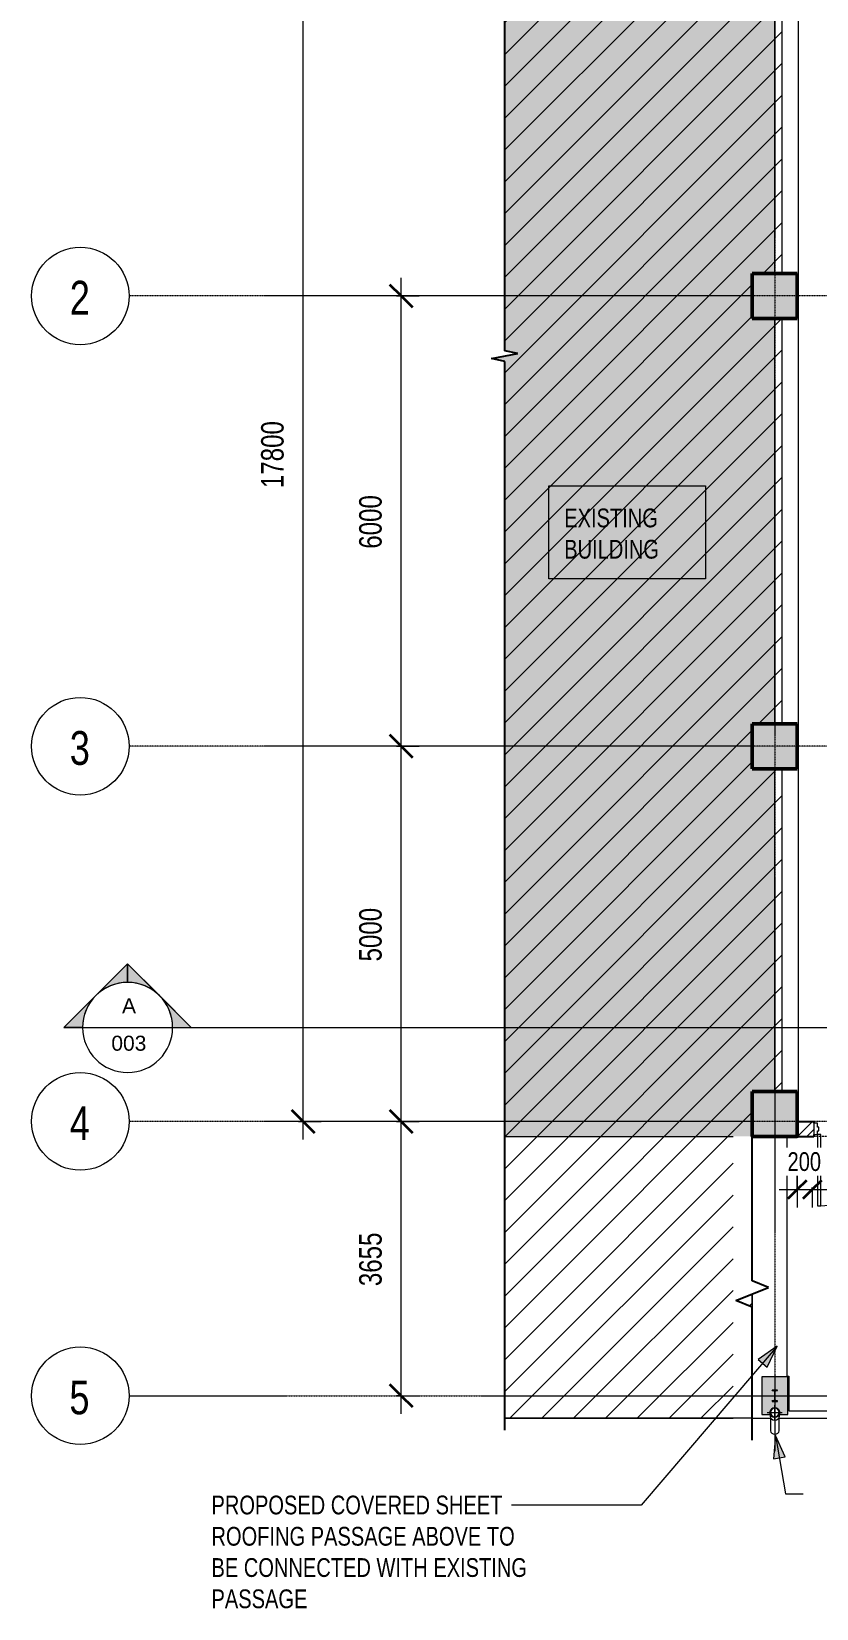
# Model space of a CAD drawing. Header units: millimetres. Extents: x -29259 to 87313, y -139821 to 46728.
# Drawn here: x -9907 to 555, y -6490 to 14524 of the extents above; entities that cross this region are included whole.
import ezdxf

# ---------------------------------------------------------------- set-up
doc = ezdxf.new("R2010")
doc.units = ezdxf.units.MM
doc.linetypes.add('Grid Line', pattern=[22.225, 12.7, -3.175, 3.175, -3.175])
doc.linetypes.add('Overhead_2_', pattern=[3.96875, 2.38125, -1.5875])
for name, color, linetype, lineweight in [('A-ANNO-DIMS', 211, 'Continuous', 9), ('A-ANNO-DIMS-100', 211, 'Continuous', 9), ('A-DETL-GENF', 92, 'Continuous', 9), ('A-DETL-MEDM', 33, 'Continuous', 25), ('A-DETL-THIN', 151, 'Continuous', 9), ('A-DOOR', 31, 'Continuous', 9), ('A-DOOR-FRAM', 31, 'Continuous', 18), ('A-FLOR', 192, 'Continuous', 9), ('A-FLOR-OVHD', 1, 'Overhead_2_', 9), ('A-WALL', 113, 'Continuous', 18), ('A-WALL-PATT', 111, 'Continuous', 18), ('G-ANNO-SYMB', 111, 'Continuous', 9), ('G-ANNO-TEXT', 231, 'Continuous', 9), ('GF-PHE_dwg', 8, 'Continuous', 9), ('P-PIPE', 3, 'Continuous', 9), ('P-PIPE-CNTR', 3, 'Continuous', 9), ('P-PROC-FLDR', 32, 'Continuous', 9), ('S-COLS', 52, 'Continuous', 18), ('S-GRID', 8, 'Continuous', 9), ('S-GRID-IDEN', 1, 'Continuous', 9)]:
    doc.layers.add(name, color=color, linetype=linetype, lineweight=lineweight)
doc.styles.add('Arial_2', font='arial.ttf', dxfattribs={"height": 200})
doc.styles.add('Century Gothic', font='GOTHIC.TTF', dxfattribs={"width": 0.8, "height": 450})
doc.styles.add('Century Gothic_1', font='GOTHIC.TTF', dxfattribs={"width": 0.8, "height": 250})
doc.styles.add('Century Gothic_2', font='GOTHIC.TTF', dxfattribs={"width": 0.8, "height": 300})
doc.dimstyles.new('Diagonal_-_2_5mm_Century_Gothic__T', dxfattribs={"dimscale": 304.8, "dimtxt": 261.042067, "dimasz": 0.82021, "dimexe": 0.787402, "dimexo": 0.492126, "dimgap": 0.574147, "dimtad": 1, "dimdec": 0, "dimzin": 0, "dimdsep": 46, "dimtxsty": 'Century Gothic_1', "dimblk1": 'OBLIQUE', "dimblk2": 'OBLIQUE', "dimsah": 1, "dimcen": 0.09, "dimdle": 0.787402, "dimazin": 0, "dimtfac": 1, "dimtdec": 4, "dimtix": 1, "dimtmove": 0, "dimatfit": 3, "dimfxl": 1, "dimtvp": 1, "dimtfill": 1, "dimtolj": 1, "dimtzin": 0, "dimarcsym": 2})
doc.dimstyles.new('Diagonal_-_3mm_Century_Gothic', dxfattribs={"dimscale": 304.8, "dimtxt": 313.250481, "dimasz": 0.984252, "dimexe": 0.787402, "dimexo": 0.492126, "dimgap": 0.574147, "dimtad": 1, "dimdec": 0, "dimzin": 0, "dimdsep": 46, "dimtxsty": 'Century Gothic_2', "dimblk1": 'OBLIQUE', "dimblk2": 'OBLIQUE', "dimsah": 1, "dimcen": 0.09, "dimdle": 0.787402, "dimazin": 0, "dimtfac": 1, "dimtdec": 4, "dimtix": 1, "dimtmove": 0, "dimatfit": 3, "dimfxl": 1, "dimtvp": 1, "dimtfill": 1, "dimtolj": 1, "dimtzin": 0, "dimarcsym": 2})

# ---------------------------------------------------------------- blocks, each defined once
blk = doc.blocks.new('B Column - 510919-GROUND FLOOR PLAN')
at = {"layer": 'S-COLS', "lineweight": 9}
blk.add_hatch(color=55, dxfattribs=at).paths.add_polyline_path([(17, -3730), (38, -3730), (38, -3728), (34, -3724), (6, -3719), (4, -3716), (3, -3712), (4, -3594), (6, -3591), (10, -3589), (34, -3586), (38, -3580), (-37, -3580), (-37, -3582), (-34, -3586), (-6, -3591), (-4, -3594), (-2, -3598), (-4, -3716), (-6, -3719), (-10, -3721), (-34, -3724), (-37, -3730)])
at = {"layer": 'S-COLS', "color": 250, "lineweight": 9}
for p, q in [((38, -3580), (-37, -3580)), ((-37, -3580), (-37, -3582)), ((-37, -3728), (-37, -3730)), ((-37, -3730), (38, -3730)), ((-34, -3586), (-10, -3589)), ((-10, -3721), (-34, -3724)), ((-2, -3598), (-2, -3712)), ((3, -3712), (3, -3598)), ((10, -3589), (34, -3586)), ((34, -3724), (10, -3721)), ((38, -3582), (38, -3580)), ((38, -3730), (38, -3728))]:
    blk.add_line(p, q, dxfattribs=at)
for centre, radius, start, end in [((-33, -3582), 4.5, 180, 262), ((-33, -3728), 4.5, 98, 180), ((-11, -3598), 9, 0, 82), ((-11, -3712), 9, 278, 0), ((12, -3598), 9, 98, 180), ((12, -3712), 9, 180, 262), ((33, -3582), 4.5, 278, 0), ((33, -3728), 4.5, 360, 82)]:
    blk.add_arc(centre, radius, start, end, dxfattribs=at)
blk = doc.blocks.new('Roaster Building_ST_RVT2022_detached_rvt-1-GROUND FLOOR PLAN')
at = {"layer": 'A-FLOR', "lineweight": 5}
blk.add_hatch(color=8, dxfattribs=at).paths.add_polyline_path([(-300, -200), (-300, 400), (0, 400), (0, 4700), (-300, 4700), (-300, 5300), (0, 5300), (0, 10700), (-300, 10700), (-300, 11300), (0, 11300), (0, 16100), (-600, 16100), (-600, 17300), (0, 17300), (0, 17600), (-3600, 17600), (-3600, 10271), (-3425, 10235), (-3775, 10165), (-3600, 10129), (-3600, -200), (-518, -200)])
at = {"layer": 'S-COLS', "lineweight": 5}
for points in [[(-86, 10700), (300, 10700), (300, 11300), (-300, 11300), (-300, 10700)], [(-300, 4700), (300, 4700), (300, 5300), (-300, 5300)], [(-300, -200), (300, -200), (300, 400), (-300, 400)]]:
    blk.add_hatch(color=254, dxfattribs=at).paths.add_polyline_path(points)
h = blk.add_hatch(color=8, dxfattribs=at)
h.paths.add_polyline_path([(-175, -3905), (-63, -3905), (-63, -3880), (-61, -3863), (-53, -3845), (-45, -3835), (-29, -3823), (-14, -3818), (0, -3816), (17, -3819), (32, -3825), (45, -3835), (55, -3849), (61, -3863), (64, -3880), (64, -3905), (175, -3905), (175, -3405), (-175, -3405), (-175, -3791)])
h.paths.add_polyline_path([(17, -3730), (-37, -3730), (-37, -3728), (-34, -3724), (-6, -3719), (-4, -3716), (-2, -3712), (-4, -3594), (-7, -3590), (-10, -3589), (-34, -3586), (-37, -3580), (38, -3580), (38, -3582), (34, -3586), (6, -3591), (4, -3594), (3, -3598), (4, -3716), (6, -3719), (10, -3721), (34, -3724), (38, -3730), (34, -3730)])
at = {"layer": 'A-FLOR', "color": 255, "lineweight": 18}
for p, q in [((0, 11300), (0, 16100)), ((0, 5300), (0, 10700)), ((0, 400), (0, 4700)), ((-3600, -200), (-557, -200))]:
    blk.add_line(p, q, dxfattribs=at)
at = {"layer": 'A-FLOR', "color": 250}
for p, q in [((312, 16088), (312, 0)), ((312, -200), (312, -212)), ((312, -212), (162, -212)), ((162, -212), (162, -3393)), ((162, -3393), (187, -3393)), ((187, -3393), (187, -3855)), ((187, -3855), (5838, -3855))]:
    blk.add_line(p, q, dxfattribs=at)
at = {"layer": 'S-COLS', "color": 7, "lineweight": 50}
for p, q in [((100, 11300), (-300, 11300)), ((-300, 11300), (-300, 10700)), ((300, 11300), (100, 11300)), ((300, 10700), (300, 11300)), ((-300, 10700), (100, 10700)), ((100, 10700), (300, 10700)), ((100, 5300), (-300, 5300)), ((-300, 5300), (-300, 4700)), ((300, 5300), (100, 5300)), ((300, 4700), (300, 5300)), ((-300, 4700), (100, 4700)), ((100, 4700), (300, 4700)), ((100, 400), (-300, 400)), ((-300, 400), (-300, -200)), ((300, 400), (100, 400)), ((300, -200), (300, 400)), ((-300, -200), (300, -200))]:
    blk.add_line(p, q, dxfattribs=at)
at = {"layer": 'S-COLS', "color": 250, "lineweight": 9}
for p, q in [((175, -3405), (-175, -3405)), ((-175, -3405), (-175, -3905)), ((175, -3905), (175, -3405)), ((-175, -3905), (-63, -3905)), ((64, -3905), (175, -3905))]:
    blk.add_line(p, q, dxfattribs=at)
blk.add_blockref('B Column - 510919-GROUND FLOOR PLAN', (0, 0), dxfattribs=at)
blk = doc.blocks.new('LTTS_NT_AR_Door-Exterior-Double - 2000 x 2400mm_FSD 02-711974-GROUND FLOOR PLAN')
at = {"layer": 'A-DOOR', "lineweight": 18}
for p, q in [((-950, 81.35), (-950, 1031.35)), ((-950, 1031.35), (-905, 1031.35)), ((-905, 1031.35), (-905, 81.35)), ((950, 1031.35), (905, 1031.35)), ((905, 1031.35), (905, 81.35)), ((950, 81.35), (950, 1031.35)), ((-905, 81.35), (-950, 81.35)), ((905, 81.35), (950, 81.35))]:
    blk.add_line(p, q, dxfattribs=at)
at = {"layer": 'A-DOOR'}
for centre, start, end in [((-950, 81.35), 0, 90), ((950, 81.35), 90, 180)]:
    blk.add_arc(centre, 950, start, end, dxfattribs=at)
at = {"layer": 'A-DOOR-FRAM'}
for p, q in [((-950, 81.35), (-1000, 81.35)), ((-1000, 81.35), (-1000, -68.65)), ((-950, 31.5875), (-950, 81.35)), ((-934.125, 31.5875), (-950, 31.5875)), ((-934.125, -19.4375), (-934.125, 31.5875)), ((950, 31.5875), (934.125, 31.5875)), ((934.125, 31.5875), (934.125, -19.4375)), ((950, 81.35), (950, 31.5875)), ((1000, 81.35), (950, 81.35)), ((1000, -68.65), (1000, 81.35)), ((-1000, -68.65), (-950, -68.65)), ((-950, -68.65), (-950, -19.4375)), ((-950, -19.4375), (-934.125, -19.4375)), ((934.125, -19.4375), (950, -19.4375)), ((950, -19.4375), (950, -68.65)), ((950, -68.65), (1000, -68.65))]:
    blk.add_line(p, q, dxfattribs=at)
blk = doc.blocks.new('M_Elbow - PVC - Sch 40 - Standard-772258-GROUND FLOOR PLAN')
at = {"layer": 'P-PIPE'}
for p, q in [((14096, -3898), (14096, -3931)), ((14223, -3931), (14223, -3898))]:
    blk.add_line(p, q, dxfattribs=at)
at = {"layer": 'P-PIPE', "flags": 128}
for points in [[(14096, -3880), (14097, -3877), (14097, -3875), (14097, -3872), (14097, -3870), (14098, -3867), (14098, -3865), (14099, -3862), (14100, -3860), (14101, -3857), (14102, -3855), (14103, -3853), (14104, -3850), (14105, -3848), (14106, -3846), (14108, -3844), (14109, -3842), (14111, -3840), (14112, -3838), (14114, -3836), (14116, -3834), (14118, -3833), (14120, -3831), (14122, -3829), (14124, -3828), (14126, -3826), (14128, -3825), (14130, -3824), (14132, -3823), (14135, -3822), (14137, -3821), (14139, -3820), (14142, -3819), (14144, -3818), (14147, -3818), (14149, -3817), (14152, -3817), (14154, -3817), (14157, -3816), (14159, -3816), (14160, -3816)], [(14096, -3898), (14096, -3896), (14096, -3894), (14096, -3892), (14096, -3891), (14096, -3889), (14096, -3888), (14096, -3886), (14096, -3885), (14096, -3884), (14096, -3883), (14096, -3882), (14096, -3882), (14096, -3881), (14096, -3881), (14096, -3880), (14096, -3880), (14096, -3880)], [(14160, -3816), (14163, -3816), (14165, -3817), (14168, -3817), (14170, -3817), (14173, -3818), (14175, -3818), (14178, -3819), (14180, -3820), (14182, -3820), (14185, -3821), (14187, -3822), (14189, -3823), (14192, -3825), (14194, -3826), (14196, -3827), (14198, -3829), (14200, -3830), (14202, -3832), (14204, -3834), (14206, -3836), (14207, -3837), (14209, -3839), (14211, -3841), (14212, -3843), (14213, -3845), (14215, -3848), (14216, -3850), (14217, -3852), (14218, -3854), (14219, -3857), (14220, -3859), (14221, -3862), (14222, -3864), (14222, -3867), (14223, -3869), (14223, -3872), (14223, -3874), (14223, -3877), (14223, -3879)], [(14223, -3880), (14223, -3880), (14223, -3880), (14223, -3881), (14223, -3881), (14223, -3882), (14223, -3883), (14223, -3884), (14223, -3885), (14223, -3886), (14223, -3887), (14223, -3888), (14223, -3890), (14223, -3891), (14223, -3893), (14223, -3895), (14223, -3897), (14223, -3898)]]:
    blk.add_lwpolyline(points, dxfattribs=at)
at = {"layer": 'P-PIPE'}
for start, end in [(90, 270), (270, 90)]:
    blk.add_arc((14160, -3880), 63.5, start, end, dxfattribs=at)
for start_param, end_param in [(3.141593, 4.712389), (4.712389, 6.283185)]:
    blk.add_ellipse((14160, -3931), major_axis=(63.5, 0), ratio=0.766044, start_param=start_param, end_param=end_param, dxfattribs=at)
blk = doc.blocks.new('M_Break Line - M_Break Line-679379-GROUND FLOOR PLAN')
at = {"layer": 'A-DETL-MEDM'}
for p, q in [((-14313, 0), (-71, 0)), ((-71, 0), (-35, 175)), ((-35, 175), (35, -175)), ((35, -175), (71, 0)), ((71, 0), (10248, 0))]:
    blk.add_line(p, q, dxfattribs=at)
blk = doc.blocks.new('M_Break Line - M_Break Line-679507-GROUND FLOOR PLAN')
at = {"layer": 'A-DETL-MEDM'}
for p, q in [((-177, 0), (-88, 218)), ((-88, 218), (88, -218)), ((-1949, 0), (-177, 0)), ((88, -218), (177, 0)), ((177, 0), (2100, 0))]:
    blk.add_line(p, q, dxfattribs=at)
blk = doc.blocks.new('GF-PHE_dwg_A$C3713be6a-761153-GROUND FLOOR PLAN')
at = {"layer": 'P-PROC-FLDR'}
for p, q in [((854, 14375), (854, 14685)), ((856, 14687), (1163, 14687)), ((870, 14401), (870, 14659)), ((882, 14671), (1137, 14671)), ((1149, 14659), (1149, 14401)), ((1165, 14685), (1165, 14375)), ((1163, 14373), (856, 14373)), ((1137, 14389), (882, 14389))]:
    blk.add_line(p, q, dxfattribs=at)
at = {"layer": 'P-PROC-FLDR', "color": 55}
for p, q in [((1151, 14530), (867, 14530)), ((1009, 14386), (1009, 14674))]:
    blk.add_line(p, q, dxfattribs=at)
at = {"layer": 'P-PROC-FLDR'}
for centre, radius, start, end in [((856, 14685), 2.09, 90.4095, 180.2703), ((882, 14659), 12, 90.275, 180.2968), ((1010, 14531), 112, 90.2885, 180.2813), ((1010, 14529), 112, 179.7171, 269.7111), ((1010, 14530), 107, 90.2844, 180.2874), ((1010, 14529), 107, 179.7113, 269.7169), ((1010, 14530), 56.3, 90.2891, 180.2787), ((1010, 14530), 56.3, 179.7156, 269.7126), ((1010, 14530), 52.4, 90.29, 180.2775), ((1010, 14530), 52.4, 90.2913, 180.2848), ((1010, 14530), 52.4, 179.7219, 269.7063), ((1010, 14530), 52.4, 179.7146, 269.705), ((1009, 14531), 112, 359.7157, 89.7125), ((1009, 14530), 107, 359.7157, 89.7146), ((1009, 14530), 56.3, 359.7187, 89.7135), ((1009, 14530), 52.4, 359.7188, 89.7094), ((1009, 14530), 52.4, 359.7161, 89.7121), ((1009, 14530), 52.4, 270.2943, 0.2818), ((1009, 14529), 112, 270.288, 0.2858), ((1009, 14529), 107, 270.2841, 0.2856), ((1009, 14530), 56.3, 270.2848, 0.287), ((1009, 14530), 52.4, 270.2916, 0.2845), ((1137, 14659), 12, 359.6899, 89.7007), ((856, 14375), 2.08, 179.6907, 269.8457), ((882, 14401), 12, 179.7032, 269.725), ((1137, 14401), 12, 270.2952, 0.2954), ((1163, 14375), 2.08, 270.2939, 0.3861)]:
    blk.add_arc(centre, radius, start, end, dxfattribs=at)
for points in [[(854, 14685), (854, 14686), (855, 14687), (856, 14687)], [(1163, 14687), (1164, 14687), (1165, 14686), (1165, 14685)]]:
    blk.add_open_spline(points, degree=3, dxfattribs=at)
blk = doc.blocks.new('GF-PHE_dwg-761112-GROUND FLOOR PLAN')
at = {"color": 55, "lineweight": 9, "flags": 128}
blk.add_lwpolyline([(-7761, 17000), (-12091, 17000), (-12091, 12118)], dxfattribs=at)
for p in [(0, 0), (-6500, -2865), (-6350, -10130), (-1349, -10852)]:
    blk.add_blockref('GF-PHE_dwg_A$C3713be6a-761153-GROUND FLOOR PLAN', p)
blk = doc.blocks.new('Grid - M_Grid Head - Circle-24584-GROUND FLOOR PLAN')
at = {"layer": 'S-GRID-IDEN'}
blk.add_circle((0, 0), 6.5, dxfattribs=at)
blk = doc.blocks.new('Section - M_Section Head - Filled-1049-GROUND FLOOR PLAN')
at = {"layer": 'G-ANNO-SYMB'}
h = blk.add_hatch(color=256, dxfattribs=at)
edge = h.paths.add_edge_path()
edge.add_line((-6, 8.49), (-6, 6))
edge.add_arc((-6, 0), 6, 90, 135)
edge.add_line((-10.24, 4.24), (-6, 8.49))
h = blk.add_hatch(color=256, dxfattribs=at)
edge = h.paths.add_edge_path()
edge.add_line((-6, 8.49), (-1.76, 4.24))
edge.add_arc((-6, 0), 6, 45, 90)
edge.add_line((-6, 6), (-6, 8.49))
h = blk.add_hatch(color=256, dxfattribs=at)
edge = h.paths.add_edge_path()
edge.add_line((-14.49, 0), (-10.24, 4.24))
edge.add_arc((-6, 0), 6, 135, 180)
edge.add_line((-12, 0), (-14.49, 0))
h = blk.add_hatch(color=256, dxfattribs=at)
edge = h.paths.add_edge_path()
edge.add_line((2.49, 0), (0, 0))
edge.add_arc((-6, 0), 6, 360, 405)
edge.add_line((-1.76, 4.24), (2.49, 0))
for p, q in [((-6, 8.49), (-14.49, 0)), ((-6, 8.49), (-10.24, 4.24)), ((-6, 8.49), (2.49, 0)), ((-6, 6), (-6, 8.49)), ((-6, 8.49), (-6, 6)), ((-1.76, 4.24), (-6, 8.49)), ((-10.24, 4.24), (-14.49, 0)), ((2.49, 0), (-1.76, 4.24)), ((-14.49, 0), (-12, 0)), ((0, 0), (2.49, 0)), ((-12, 0), (-14.49, 0)), ((0, 0), (2.49, 0))]:
    blk.add_line(p, q, dxfattribs=at)
for start, end in [(360, 180), (135, 180), (90, 135), (45, 90), (360, 45), (180, 360)]:
    blk.add_arc((-6, 0), 6, start, end, dxfattribs=at)
blk = doc.blocks.new('DIMBLOCK4-GROUND FLOOR PLAN')
at = {"layer": 'A-ANNO-DIMS-100', "lineweight": 35, "transparency": 16777216}
for p, q in [((-6287, 17800), (-6437, 17950)), ((-6287, 17800), (-6137, 17650)), ((-6287, 0), (-6437, 150)), ((-6287, 0), (-6137, -150))]:
    blk.add_line(p, q, dxfattribs=at)
at = {"layer": 'A-ANNO-DIMS-100', "transparency": 16777216}
for p, q in [((-6287, -240), (-6287, 18040)), ((-3750, 17800), (-6527, 17800)), ((-6287, 17800), (-3750, 17800)), ((-6349, 0), (-6047, 0)), ((-6287, 0), (-6349, 0))]:
    blk.add_line(p, q, dxfattribs=at)
at = {"layer": 'A-ANNO-DIMS-100', "color": 0, "transparency": 16777216, "insert": (-6847, 8440), "char_height": 300, "width": 1103.84, "attachment_point": 1, "rotation": 90, "line_spacing_factor": 0.984502, "style": 'Century Gothic_2', "bg_fill": 3, "box_fill_scale": 1.25, "bg_fill_color": 256, "bg_fill_true_color": 13158600, "bg_fill_transparency": 0}
blk.add_mtext('17800', dxfattribs=at)
blk = doc.blocks.new('_Oblique')
at = {"color": 0, "linetype": 'ByBlock', "lineweight": -2}
blk.add_line((-0.5, -0.5), (0.5, 0.5), dxfattribs=at)
blk = doc.blocks.new('DIMBLOCK5-GROUND FLOOR PLAN')
at = {"layer": 'A-ANNO-DIMS-100', "lineweight": 35, "transparency": 16777216}
for p, q in [((-4981, 0), (-5131, 150)), ((-4981, 0), (-4831, -150)), ((-4981, -3655), (-5131, -3505)), ((-4981, -3655), (-4831, -3805))]:
    blk.add_line(p, q, dxfattribs=at)
at = {"layer": 'A-ANNO-DIMS-100', "transparency": 16777216}
for p, q in [((-5043, 0), (-4741, 0)), ((-4981, 0), (-5043, 0)), ((-4981, -3895), (-4981, 0)), ((-5043, -3655), (-4741, -3655)), ((-4981, -3655), (-5043, -3655))]:
    blk.add_line(p, q, dxfattribs=at)
at = {"layer": 'A-ANNO-DIMS-100', "color": 0, "transparency": 16777216, "insert": (-5540, -2195), "char_height": 300, "width": 883.07, "attachment_point": 1, "rotation": 90, "line_spacing_factor": 0.984502, "style": 'Century Gothic_2', "bg_fill": 3, "box_fill_scale": 1.25, "bg_fill_color": 256, "bg_fill_true_color": 13158600, "bg_fill_transparency": 0}
blk.add_mtext('3655', dxfattribs=at)
blk = doc.blocks.new('DIMBLOCK6-GROUND FLOOR PLAN')
at = {"layer": 'A-ANNO-DIMS-100', "lineweight": 35, "transparency": 16777216}
for p, q in [((-4981, 5000), (-5131, 5150)), ((-4981, 5000), (-4831, 4850)), ((-4981, 0), (-5131, 150)), ((-4981, 0), (-4831, -150))]:
    blk.add_line(p, q, dxfattribs=at)
at = {"layer": 'A-ANNO-DIMS-100', "transparency": 16777216}
for p, q in [((-5043, 5000), (-4741, 5000)), ((-4981, 5000), (-5043, 5000)), ((-4981, 0), (-4981, 5000)), ((-5043, 0), (-4741, 0)), ((-4981, 0), (-5043, 0))]:
    blk.add_line(p, q, dxfattribs=at)
at = {"layer": 'A-ANNO-DIMS-100', "color": 0, "transparency": 16777216, "insert": (-5540, 2132), "char_height": 300, "width": 883.07, "attachment_point": 1, "rotation": 90, "line_spacing_factor": 0.984502, "style": 'Century Gothic_2', "bg_fill": 3, "box_fill_scale": 1.25, "bg_fill_color": 256, "bg_fill_true_color": 13158600, "bg_fill_transparency": 0}
blk.add_mtext('5000', dxfattribs=at)
blk = doc.blocks.new('DIMBLOCK7-GROUND FLOOR PLAN')
at = {"layer": 'A-ANNO-DIMS-100', "lineweight": 35, "transparency": 16777216}
for p, q in [((-4981, 11000), (-5131, 11150)), ((-4981, 11000), (-4831, 10850)), ((-4981, 5000), (-5131, 5150)), ((-4981, 5000), (-4831, 4850))]:
    blk.add_line(p, q, dxfattribs=at)
at = {"layer": 'A-ANNO-DIMS-100', "transparency": 16777216}
for p, q in [((-4981, 5000), (-4981, 11240)), ((-5043, 11000), (-4741, 11000)), ((-4981, 11000), (-5043, 11000)), ((-5043, 5000), (-4741, 5000)), ((-4981, 5000), (-5043, 5000))]:
    blk.add_line(p, q, dxfattribs=at)
at = {"layer": 'A-ANNO-DIMS-100', "color": 0, "transparency": 16777216, "insert": (-5540, 7632), "char_height": 300, "width": 883.07, "attachment_point": 1, "rotation": 90, "line_spacing_factor": 0.984502, "style": 'Century Gothic_2', "bg_fill": 3, "box_fill_scale": 1.25, "bg_fill_color": 256, "bg_fill_true_color": 13158600, "bg_fill_transparency": 0}
blk.add_mtext('6000', dxfattribs=at)
blk = doc.blocks.new('DIMBLOCK13-GROUND FLOOR PLAN')
at = {"layer": 'A-ANNO-DIMS-100', "transparency": 16777216}
for p, q in [((300, -350), (300, -1146)), ((300, -906), (300, -350)), ((60, -906), (740, -906)), ((500, -879), (500, -1146)), ((500, -906), (500, -879))]:
    blk.add_line(p, q, dxfattribs=at)
at = {"layer": 'A-ANNO-DIMS-100', "lineweight": 35, "transparency": 16777216}
for p, q in [((300, -906), (425, -781)), ((500, -906), (625, -781)), ((300, -906), (175, -1031)), ((500, -906), (375, -1031))]:
    blk.add_line(p, q, dxfattribs=at)
at = {"layer": 'A-ANNO-DIMS-100', "color": 0, "transparency": 16777216, "insert": (170, -410), "char_height": 250, "width": 551.92, "attachment_point": 1, "line_spacing_factor": 0.984502, "style": 'Century Gothic_1', "bg_fill": 3, "box_fill_scale": 1.25, "bg_fill_color": 256, "bg_fill_true_color": 13158600, "bg_fill_transparency": 0}
blk.add_mtext('200', dxfattribs=at)

msp = doc.modelspace()

# ---------------------------------------------------------------- hatches: boundary and pattern name
at = {"layer": 'A-DETL-GENF'}
h = msp.add_hatch(dxfattribs=at)
h.set_pattern_fill('FP_2', color=9, style=0, pattern_type=2)
h.set_pattern_definition([(45, (0, 0), (-212.132, 212.132), [])])
h.paths.add_polyline_path([(-757.5, -3955.1), (-556.5, -3955.1), (-556.5, -200), (-300, -200), (-300, 400), (100, 400), (100, 4700), (-300, 4700), (-300, 5300), (100, 5300), (100, 10699.9), (-300, 10699.9), (-300, 11299.9), (100, 11299.9), (100, 16099.9), (-600, 16099.9), (-600, 17299.9), (100, 17299.9), (100, 17600), (9545, 17600), (9545, 20391.8), (3226.7, 20391.8), (3191.3, 20239.6), (3155.9, 20391.8), (-3600, 20391.8), (-3600, 10270.7), (-3424.9, 10235.3), (-3600, 10199.9), (-3600, -3955.1)])
h.paths.add_polyline_path([(-300, -2476.9), (-300, -2300), (-517.7, -2388.4)])
at = {"layer": 'A-WALL-PATT', "lineweight": 9}
h = msp.add_hatch(dxfattribs=at)
h.set_pattern_fill('FP_1', color=256, style=0, pattern_type=2)
h.set_pattern_definition([(45, (0, 0), (-251.447, 251.447), []), (45, (0, 381), (-251.447, 251.447), [])])
h.paths.add_polyline_path([(300, -200), (519.1, -200), (519.1, 0), (300, 0), (300, -175)])
h.paths.add_polyline_path([(5700, -200), (5700, 0), (5637.6, 0), (5637.6, -200)])
h.paths.add_polyline_path([(2519.1, -200), (2900, -200), (2900, 0), (2519.1, 0), (2519.1, -175)])
at = {"layer": 'G-ANNO-TEXT'}
for points in [[(32.6, -2995), (-223.7, -3170.5), (-101.6, -3275.1)], [(9.3, -4186), (-19.4, -4495.3), (139.1, -4468.2)]]:
    msp.add_hatch(color=250, dxfattribs=at).paths.add_polyline_path(points)

# ---------------------------------------------------------------- linework, layer by layer
at = {"layer": 'A-DETL-THIN'}
for p, q in [((100, 11299.9), (100, 16099.9)), ((-300, 10699.9), (-300, 11299.9)), ((-300, 11299.9), (100, 11299.9)), ((100, 10699.9), (-300, 10699.9)), ((100, 5300), (100, 10699.9)), ((-300, 4700), (-300, 5300)), ((-300, 5300), (100, 5300)), ((100, 4700), (-300, 4700)), ((100, 400), (100, 4700)), ((-300, -200), (-300, 400)), ((-300, 400), (100, 400)), ((-300, -2476.9), (-300, -2300)), ((-3600, -3955.1), (-556.5, -3955.1)), ((-300, -3955.1), (-3600, -3955.1))]:
    msp.add_line(p, q, dxfattribs=at)
at = {"layer": 'A-FLOR'}
for p, q in [((-300, -2300), (-300, -2476.9)), ((-300, -3955.1), (-57.1, -3955.1)), ((56.9, -3955.1), (14103.1, -3955.1))]:
    msp.add_line(p, q, dxfattribs=at)
at = {"layer": 'A-FLOR-OVHD'}
msp.add_line((14300, -200), (-300, -200), dxfattribs=at)
at = {"layer": 'A-WALL', "lineweight": 25}
for p, q in [((300, 0), (519.1, 0)), ((300, 0), (300, -200)), ((300, -200), (519.1, -200)), ((519.1, 0), (519.1, -25)), ((519.1, -175), (519.1, -200))]:
    msp.add_line(p, q, dxfattribs=at)
at = {"layer": 'G-ANNO-SYMB'}
for p, q in [((-9225.8, 1252.3), (-8025.8, 1252.3)), ((-8025.8, 1252.3), (19942.7, 1252.3))]:
    msp.add_line(p, q, dxfattribs=at)
at = {"layer": 'G-ANNO-TEXT', "color": 250}
for p, q in [((32.6, -2995), (-1781.5, -5111.5)), ((32.6, -2995), (-223.7, -3170.5)), ((-101.6, -3275.1), (32.6, -2995)), ((-223.7, -3170.5), (-101.6, -3275.1)), ((9.3, -4186), (-19.4, -4495.3)), ((139.1, -4468.2), (9.3, -4186)), ((9.3, -4186), (142.3, -4963.7)), ((-19.4, -4495.3), (139.1, -4468.2)), ((142.3, -4963.7), (376.3, -4963.7)), ((-3164.7, -5111.5), (-3511, -5111.5)), ((-1781.5, -5111.5), (-3164.7, -5111.5))]:
    msp.add_line(p, q, dxfattribs=at)
at = {"layer": 'G-ANNO-TEXT', "color": 250, "flags": 128}
msp.add_lwpolyline([(-3009.9, 8470.7), (-925.9, 8470.7), (-925.9, 7230.3), (-3009.9, 7230.3)], close=True, dxfattribs=at)
at = {"layer": 'P-PIPE'}
for p, q in [((-57.1, -3931.3), (-57.1, -4124.1)), ((57.2, -4124.1), (57.2, -3931.3))]:
    msp.add_line(p, q, dxfattribs=at)
for start, end in [(360, 180), (180, 360)]:
    msp.add_arc((0, -3879.8), 57.2, start, end, dxfattribs=at)
for major_axis, start_param, end_param in [((57.2, 0), 3.1415927, 4.712389), ((-57.1, 0), 1.5707963, 3.1415927)]:
    msp.add_ellipse((0, -4124.1), major_axis=major_axis, ratio=0.7660444, start_param=start_param, end_param=end_param, dxfattribs=at)
at = {"layer": 'P-PIPE-CNTR'}
for p, q in [((0, -3979.8), (0, -3779.8)), ((-100, -3879.8), (100, -3879.8))]:
    msp.add_line(p, q, dxfattribs=at)
at = {"layer": 'S-GRID', "linetype": 'Grid Line'}
for p, q in [((0, 24634.6), (0, -4394.5)), ((20446.6, 10999.9), (-8606.7, 10999.9)), ((20446.6, 5000), (-8606.7, 5000)), ((20446.6, 0), (-8606.7, 0)), ((-8606.7, -3655.1), (20446.6, -3655.1))]:
    msp.add_line(p, q, dxfattribs=at)

# ---------------------------------------------------------------- block references
at = {"lineweight": 5}
msp.add_blockref('Roaster Building_ST_RVT2022_detached_rvt-1-GROUND FLOOR PLAN', (0, 0), dxfattribs=at)
at = {"layer": 'A-DETL-GENF'}
for name, p, rotation in [('M_Break Line - M_Break Line-679379-GROUND FLOOR PLAN', (-3600, 10199.9), 89.9999999999999), ('M_Break Line - M_Break Line-679507-GROUND FLOOR PLAN', (-300, -2300), 90.00000000000007)]:
    msp.add_blockref(name, p, dxfattribs=dict(at, rotation=rotation))
at = {"layer": 'A-DOOR', "rotation": 180}
msp.add_blockref('LTTS_NT_AR_Door-Exterior-Double - 2000 x 2400mm_FSD 02-711974-GROUND FLOOR PLAN', (1519.1, -93.7), dxfattribs=at)
at = {"layer": 'G-ANNO-SYMB', "xscale": 99.99999999999993, "yscale": 99.99999999999993, "zscale": 99.99999999999993}
msp.add_blockref('Section - M_Section Head - Filled-1049-GROUND FLOOR PLAN', (-8025.8, 1252.3), dxfattribs=at)
at = {"layer": 'GF-PHE_dwg', "color": 32}
msp.add_blockref('GF-PHE_dwg-761112-GROUND FLOOR PLAN', (12091, 0), dxfattribs=at)
at = {"layer": 'P-PIPE'}
msp.add_blockref('M_Elbow - PVC - Sch 40 - Standard-772258-GROUND FLOOR PLAN', (-14160, 0), dxfattribs=at)
at = {"layer": 'S-GRID-IDEN', "xscale": 99.99999999999993, "yscale": 99.99999999999993, "zscale": 99.99999999999993}
for p, rotation in [((-9256.7, 10999.9), 90), ((-9256.7, 5000), 90), ((-9256.7, 0), 90), ((-9256.7, -3655.1), 269.9999999999994)]:
    msp.add_blockref('Grid - M_Grid Head - Circle-24584-GROUND FLOOR PLAN', p, dxfattribs=dict(at, rotation=rotation))

# ---------------------------------------------------------------- texts
at = {"layer": 'G-ANNO-SYMB', "char_height": 200, "attachment_point": 1, "style": 'Arial_2'}
for s, insert, width in [('A', (-8700.6, 1641.2), 232.489), ('003', (-8842.6, 1142.3), 577.215)]:
    msp.add_mtext(s, dxfattribs=dict(at, insert=insert, width=width))
at = {"layer": 'G-ANNO-TEXT', "color": 7, "char_height": 250, "attachment_point": 1, "style": 'Century Gothic_1'}
for s, insert, width in [('EXISTING ', (-2806.7, 8167), 1513.586), ('BUILDING', (-2806.7, 7750.2), 1552.067), ('PROPOSED COVERED SHEET ', (-7508.3, -4986.5), 4598.48), ('ROOFING PASSAGE ABOVE TO ', (-7508.3, -5403.2), 5021.771), ('BE CONNECTED WITH EXISTING ', (-7508.3, -5819.9), 5021.771), ('PASSAGE', (-7508.3, -6236.6), 1481.518)]:
    msp.add_mtext(s, dxfattribs=dict(at, insert=insert, width=width))

# ---------------------------------------------------------------- next in the draw order: texts
at = {"layer": 'S-GRID-IDEN', "char_height": 450, "width": 339.915, "attachment_point": 1, "style": 'Century Gothic', "bg_fill": 3, "box_fill_scale": 1.25, "bg_fill_color": 256, "bg_fill_true_color": 13158600, "bg_fill_transparency": 0}
for s, insert in [('2', (-9396.9, 11201.9)), ('3', (-9396.9, 5202)), ('4', (-9396.9, 202)), ('5', (-9402.1, -3452.9))]:
    msp.add_mtext(s, dxfattribs=dict(at, insert=insert))

# ---------------------------------------------------------------- next in the draw order: dimensions: what is measured, and where the dimension line sits
at = {"layer": 'A-ANNO-DIMS'}
dim = msp.add_linear_dim(base=(-6287.1, 17800), p1=(-6499.2, 0), p2=(-3600, 17800), angle=90, dimstyle='Diagonal_-_3mm_Century_Gothic', override={"dimpost": '<>', "dimfxl": 18034.566715}, dxfattribs=at)
dim.commit()
dim.dimension.update_dxf_attribs({"geometry": 'DIMBLOCK4-GROUND FLOOR PLAN', "text_midpoint": (-6619.7, 8900)})
dim = msp.add_linear_dim(base=(500, -905.9), p1=(300, -200), p2=(500, -729.1), dimstyle='Diagonal_-_2_5mm_Century_Gothic__T', override={"dimpost": '<>', "dimfxl": 565.656934}, dxfattribs=at)
dim.commit()
dim.dimension.update_dxf_attribs({"geometry": 'DIMBLOCK13-GROUND FLOOR PLAN', "text_midpoint": (400, -599.6)})

# ---------------------------------------------------------------- next in the draw order: dimensions: what is measured, and where the dimension line sits
dim = msp.add_linear_dim(base=(-4980.6, 0), p1=(-5192.7, -3655.1), p2=(-5192.7, 0), angle=90, dimstyle='Diagonal_-_3mm_Century_Gothic', override={"dimpost": '<>', "dimfxl": 3655.100761}, dxfattribs=at)
dim.commit()
dim.dimension.update_dxf_attribs({"geometry": 'DIMBLOCK5-GROUND FLOOR PLAN', "text_midpoint": (-5313.1, -1827.6)})

# ---------------------------------------------------------------- next in the draw order: dimensions: what is measured, and where the dimension line sits
dim = msp.add_linear_dim(base=(-4980.6, 5000), p1=(-5192.7, 0), p2=(-5192.7, 5000), angle=90, dimstyle='Diagonal_-_3mm_Century_Gothic', override={"dimpost": '<>', "dimfxl": 5000}, dxfattribs=at)
dim.commit()
dim.dimension.update_dxf_attribs({"geometry": 'DIMBLOCK6-GROUND FLOOR PLAN', "text_midpoint": (-5313.1, 2500)})

# ---------------------------------------------------------------- next in the draw order: dimensions: what is measured, and where the dimension line sits
dim = msp.add_linear_dim(base=(-4980.6, 10999.9), p1=(-5192.7, 5000), p2=(-5192.7, 10999.9), angle=90, dimstyle='Diagonal_-_3mm_Century_Gothic', override={"dimpost": '<>', "dimfxl": 5999.899995}, dxfattribs=at)
dim.commit()
dim.dimension.update_dxf_attribs({"geometry": 'DIMBLOCK7-GROUND FLOOR PLAN', "text_midpoint": (-5313.1, 7999.9)})

doc.saveas('drawing.dxf')
